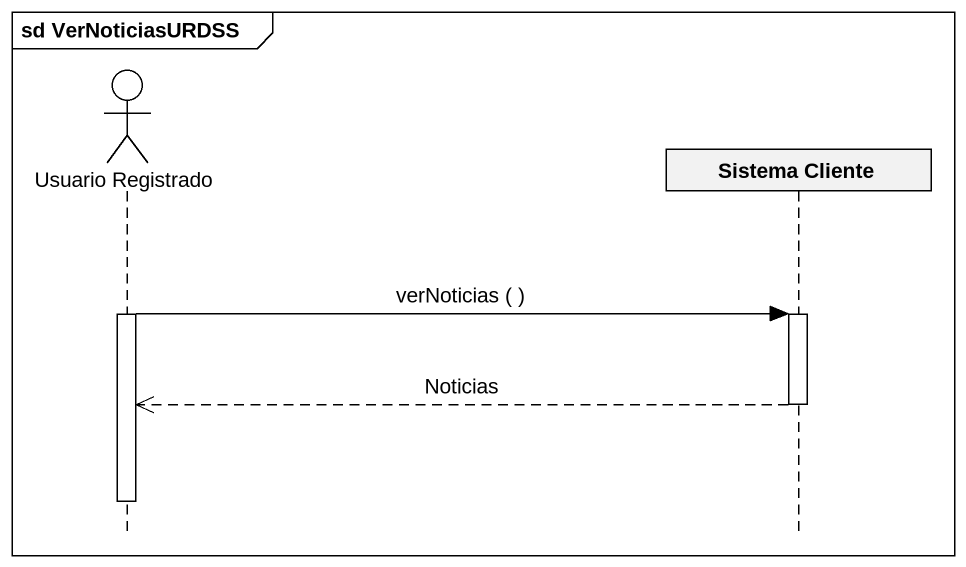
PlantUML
@startuml
mainframe sd VerNoticiasURDSS
hide footbox
actor "Usuario Registrado" as Usuario_Registrado
participant "Sistema Cliente" as Sistema_Cliente

activate Usuario_Registrado
Usuario_Registrado -> Sistema_Cliente : verNoticias ( )
activate Sistema_Cliente
Sistema_Cliente -->> Usuario_Registrado : Noticias
deactivate Sistema_Cliente
deactivate Usuario_Registrado
@enduml
